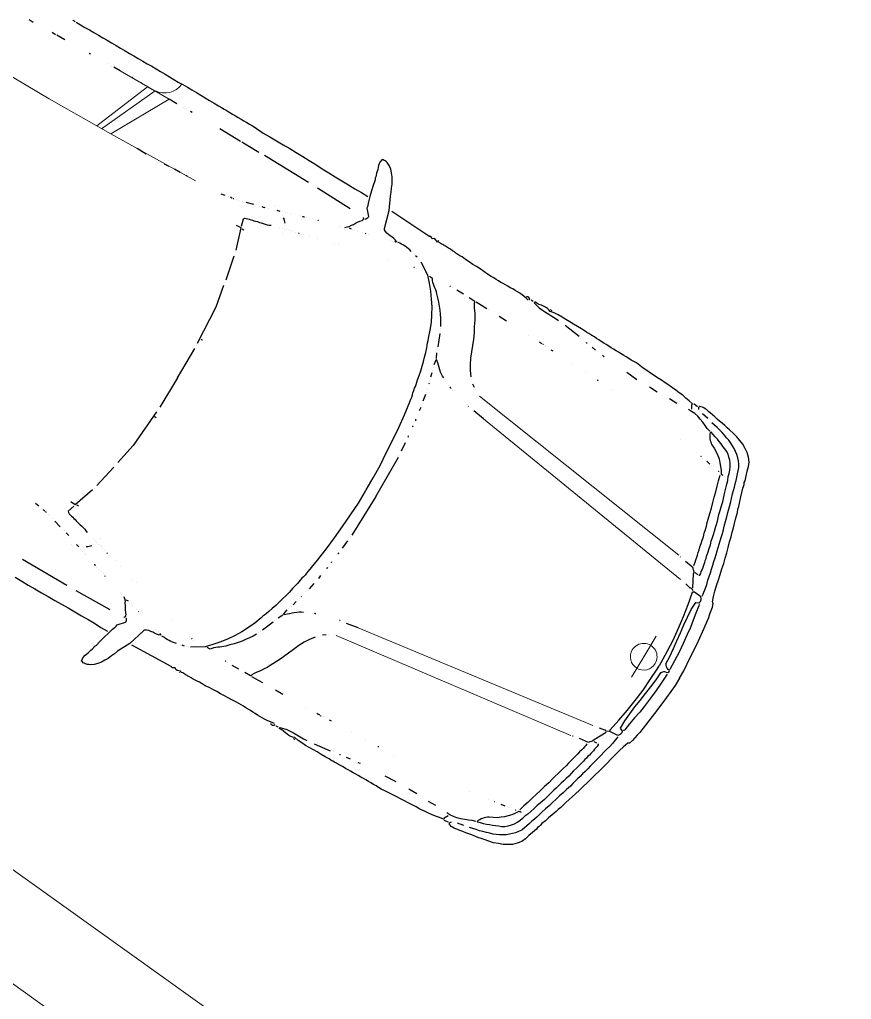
# Model space of a CAD drawing. Header units: metres. Extents: x -45 to 1930, y -347 to 488.
# Drawn here: x 161.032 to 163.72, y -43.084 to -39.914 of the extents above; entities that cross this region are included whole.
import ezdxf

# ---------------------------------------------------------------- set-up
doc = ezdxf.new("R2010")
doc.units = ezdxf.units.M
doc.layers.add('ZDIVO', color=1, linetype='Continuous')

# ---------------------------------------------------------------- blocks, each defined once
blk = doc.blocks.new('BMW3-PUD')
at = {"lineweight": 0}
for p, q in [((1.0314, 0.4512), (0.2143, 0.3401)), ((0.9833, 0.3943), (0.17, 0.2757)), ((0.1432, 0.0776), (0.1432, 0)), ((0.1432, -0.0776), (0.1432, 0)), ((0.9833, -0.3943), (0.17, -0.2757)), ((1.0314, -0.4512), (0.2143, -0.3401)), ((2.3861, -0.7602), (2.4905, -0.5663)), ((2.4387, -0.7593), (2.5245, -0.5656)), ((2.4664, -0.7589), (2.5425, -0.5652)), ((2.5694, -0.7572), (2.3861, -0.7602))]:
    blk.add_line(p, q, dxfattribs=at)
for points in [[(1.5236, 0.7387), (1.5228, 0.7394), (1.5213, 0.7394), (1.5198, 0.7409), (1.519, 0.7424), (1.525, 0.7447), (1.5318, 0.7463), (1.5393, 0.7471), (1.546, 0.7472), (1.5528, 0.748), (1.5595, 0.7489), (1.5663, 0.7512), (1.5715, 0.7543), (1.5722, 0.7558), (1.573, 0.7573), (1.5737, 0.758), (1.5737, 0.758), (1.5902, 0.8161), (1.6115, 0.8584), (1.6159, 0.8704), (1.621, 0.8818), (1.6261, 0.8938), (1.632, 0.9044), (1.6386, 0.915), (1.6468, 0.9249), (1.6549, 0.934), (1.6653, 0.9416), (1.6691, 0.9432), (1.6728, 0.9447), (1.6765, 0.9462), (1.6803, 0.9471), (1.684, 0.9471), (1.6878, 0.9471), (1.6916, 0.9464), (1.6953, 0.9457), (1.697, 0.9345), (1.6948, 0.9232), (1.6905, 0.9111), (1.6876, 0.8991), (1.6855, 0.893), (1.684, 0.8878), (1.6833, 0.8825), (1.6811, 0.878), (1.6768, 0.8592), (1.6725, 0.8411), (1.6675, 0.823), (1.6625, 0.8057), (1.6603, 0.8004), (1.6588, 0.7951), (1.6574, 0.7906), (1.6567, 0.7861), (1.6382, 0.7648), (1.6375, 0.7618), (1.6382, 0.7588), (1.6398, 0.7558), (1.6413, 0.7536), (1.6413, 0.7536), (1.6428, 0.7529), (1.6436, 0.7521), (1.6436, 0.7521)], [(2.0189, 0.8227), (1.9942, 0.8224), (1.9694, 0.8228), (1.9446, 0.8225), (1.9198, 0.8222), (1.8951, 0.822), (1.8703, 0.8217), (1.8455, 0.8206), (1.8207, 0.8203), (1.796, 0.82), (1.7712, 0.8197), (1.7464, 0.8194), (1.7224, 0.8192), (1.6976, 0.8196), (1.6728, 0.8193)], [(0.421, 0.7668), (0.4283, 0.7789), (0.4283, 0.7804), (0.4283, 0.7812), (0.4283, 0.7827), (0.429, 0.7834), (0.4425, 0.7859), (0.456, 0.7883), (0.4695, 0.7907), (0.483, 0.7916), (0.4972, 0.7933), (0.5107, 0.7942), (0.525, 0.7951), (0.5392, 0.796), (0.5535, 0.7969), (0.5678, 0.7971), (0.582, 0.798), (0.5955, 0.7989), (0.6098, 0.7998), (0.624, 0.8008), (0.6383, 0.8017), (0.6518, 0.8034), (0.6615, 0.8035), (0.6706, 0.8028), (0.6803, 0.803), (0.6901, 0.8031), (0.6991, 0.8032), (0.7089, 0.8033), (0.7186, 0.8034), (0.7276, 0.8035), (0.7374, 0.8036), (0.7471, 0.8038), (0.7562, 0.8046), (0.7659, 0.8047), (0.7749, 0.8048), (0.7847, 0.8049), (0.7937, 0.8051), (0.8035, 0.8052), (0.811, 0.806), (0.8185, 0.8061), (0.8252, 0.8062), (0.832, 0.8063), (0.8395, 0.8063), (0.8462, 0.8064), (0.853, 0.8065), (0.8605, 0.8074), (0.8755, 0.8068), (0.8905, 0.8062), (0.9048, 0.8071), (0.9198, 0.8073), (0.9341, 0.8075), (0.9484, 0.8069), (0.9626, 0.8063), (0.9762, 0.8035), (0.9829, 0.8058), (0.9889, 0.8074), (0.9964, 0.8075), (1.0032, 0.8068), (1.0107, 0.8061), (1.0182, 0.8047), (1.0257, 0.8041), (1.0325, 0.8042), (1.034, 0.8034), (1.0347, 0.8034), (1.0348, 0.8019), (1.0348, 0.8004), (1.0236, 0.7973), (1.0123, 0.7949), (1.0003, 0.794), (0.9883, 0.7931), (0.9756, 0.793), (0.9635, 0.7928), (0.9508, 0.7927), (0.9388, 0.7918)], [(0.9784, 0.8088), (0.9776, 0.8088), (0.9761, 0.8087), (0.9754, 0.8087), (0.9739, 0.8087)], [(1.04, 0.8027), (1.0475, 0.8028)], [(1.0535, 0.8007), (1.0535, 0.8007), (1.0535, 0.8022), (1.0528, 0.8029), (1.0528, 0.8029), (1.055, 0.8052), (1.0587, 0.8067), (1.0625, 0.8068), (1.0663, 0.8046)], [(1.0566, 0.7984), (1.0648, 0.8), (1.0738, 0.8016), (1.0821, 0.8025), (1.0911, 0.8033), (1.1001, 0.8035), (1.1083, 0.8036), (1.1173, 0.8037), (1.1264, 0.803), (1.1354, 0.8031), (1.1444, 0.8025), (1.1534, 0.8026), (1.1617, 0.8019), (1.1707, 0.802), (1.1797, 0.8022), (1.1887, 0.8023), (1.1977, 0.8024), (1.212, 0.8033), (1.227, 0.8042), (1.2412, 0.8051), (1.2555, 0.8053), (1.269, 0.8055), (1.2833, 0.8064), (1.2975, 0.8073), (1.311, 0.809), (1.3193, 0.8083), (1.3268, 0.8084), (1.3335, 0.8085), (1.341, 0.8093), (1.3485, 0.8094), (1.356, 0.8103), (1.3636, 0.8104), (1.3718, 0.8104), (1.3756, 0.8105), (1.3786, 0.8105), (1.3816, 0.8106), (1.3853, 0.8106), (1.3883, 0.8099), (1.3914, 0.8099), (1.3951, 0.81), (1.3988, 0.8108), (1.4004, 0.8108), (1.4018, 0.8108), (1.4026, 0.8101), (1.4041, 0.8086), (1.4094, 0.8109), (1.4146, 0.8125), (1.4198, 0.8125), (1.4244, 0.8088), (1.4319, 0.8127), (1.4334, 0.8127), (1.4349, 0.812), (1.4356, 0.8112), (1.4379, 0.8112), (1.582, 0.8182)], [(1.4055, 0.8139), (1.4055, 0.8139), (1.4048, 0.8139), (1.4041, 0.8138), (1.4041, 0.8138)], [(1.4378, 0.8143), (1.4378, 0.8143)], [(1.9431, 0.8203), (1.9431, 0.8203)], [(0.0086, 0), (0.0085, 0.0275), (0.0125, 0.0749), (0.0164, 0.1222), (0.0218, 0.1696), (0.028, 0.217), (0.0309, 0.229), (0.033, 0.2403), (0.0351, 0.2516), (0.0388, 0.2629), (0.0402, 0.2637), (0.041, 0.2644), (0.0425, 0.266), (0.0439, 0.2667), (0.0498, 0.2833), (0.0548, 0.3006), (0.0591, 0.3187), (0.0634, 0.3376), (0.0677, 0.3556), (0.072, 0.3737), (0.0763, 0.3918), (0.0813, 0.4083), (0.0856, 0.4264), (0.0907, 0.4437), (0.0957, 0.4611), (0.1, 0.4784), (0.1043, 0.4927), (0.1087, 0.507), (0.113, 0.5206), (0.1173, 0.5342), (0.1202, 0.5455), (0.1231, 0.556), (0.1268, 0.5658), (0.1289, 0.5756), (0.1347, 0.5907), (0.1398, 0.605), (0.1434, 0.6186), (0.1485, 0.6322), (0.1491, 0.6389), (0.1513, 0.645), (0.1535, 0.6503), (0.1542, 0.6563), (0.1593, 0.6721), (0.1643, 0.6872), (0.1687, 0.7015), (0.1745, 0.7151), (0.1841, 0.728), (0.1953, 0.7386), (0.2079, 0.747), (0.2214, 0.7547), (0.2355, 0.7601), (0.2505, 0.7655), (0.2662, 0.7695), (0.282, 0.7727), (0.2924, 0.7743), (0.3029, 0.7767), (0.3134, 0.7783), (0.3239, 0.7799), (0.3337, 0.7815), (0.3442, 0.7839), (0.3539, 0.7855), (0.3644, 0.7872), (0.3696, 0.788), (0.3749, 0.7895), (0.3794, 0.7904), (0.3846, 0.7904), (0.3899, 0.7905), (0.3951, 0.7905), (0.3997, 0.7891), (0.4042, 0.7876), (0.4049, 0.7869), (0.4049, 0.7861), (0.405, 0.7846), (0.4057, 0.7832), (0.402, 0.7771)], [(0.0815, 0.2657), (0.0822, 0.2724), (0.0836, 0.2792), (0.085, 0.2868), (0.0857, 0.2928), (0.0885, 0.3056), (0.0921, 0.3191), (0.095, 0.3312), (0.0978, 0.344), (0.1007, 0.356), (0.1036, 0.3688), (0.1064, 0.3809), (0.1093, 0.3929), (0.1122, 0.4042), (0.115, 0.4162), (0.1179, 0.4268), (0.1208, 0.4381), (0.1236, 0.4487), (0.1265, 0.4592), (0.1286, 0.4697), (0.1315, 0.481), (0.1366, 0.4961), (0.1409, 0.5112), (0.1452, 0.5262), (0.1496, 0.5406), (0.1539, 0.5556), (0.1582, 0.5707), (0.1625, 0.585), (0.1676, 0.6001), (0.1705, 0.6106), (0.1734, 0.6212), (0.1763, 0.6317), (0.1799, 0.6423), (0.1828, 0.6528), (0.1864, 0.6634), (0.19, 0.6732), (0.1937, 0.6838), (0.1996, 0.6929), (0.2062, 0.7012), (0.2129, 0.7088), (0.2211, 0.7156), (0.2293, 0.7225), (0.2382, 0.7279), (0.2471, 0.7332), (0.2569, 0.7378), (0.2666, 0.7424), (0.277, 0.7456), (0.2875, 0.7495), (0.2987, 0.7526), (0.31, 0.7557), (0.3204, 0.7581), (0.3317, 0.7605), (0.3429, 0.7629)], [(0.3616, 0.7676), (0.3833, 0.7716)], [(0.3961, 0.774), (0.3961, 0.774)], [(0.4095, 0.7832), (0.4245, 0.7856)], [(0.7513, 0.767), (0.7588, 0.7686)], [(0.7866, 0.7712), (0.8001, 0.7736)], [(0.8211, 0.7761), (0.8211, 0.7761), (0.8226, 0.7761), (0.8233, 0.7761), (0.8241, 0.7769)], [(0.8473, 0.7794), (0.8473, 0.7794)], [(0.8548, 0.7818), (0.911, 0.7892)], [(1.8612, 0.76), (2.0279, 0.762)], [(0.126, 0.318), (0.126, 0.318), (0.1244, 0.3188), (0.1237, 0.3195), (0.1229, 0.3202), (0.1236, 0.3262), (0.125, 0.3323), (0.1257, 0.3383), (0.1264, 0.3443), (0.1278, 0.3511), (0.1292, 0.3571), (0.1307, 0.3631), (0.1329, 0.3691), (0.1335, 0.3767), (0.1357, 0.3835), (0.1371, 0.3895), (0.1378, 0.3955), (0.1414, 0.4091), (0.1442, 0.4211), (0.1478, 0.4332), (0.1507, 0.4445), (0.1528, 0.4558), (0.1557, 0.4663), (0.1586, 0.4776), (0.1615, 0.4881), (0.1643, 0.4987), (0.1672, 0.5092), (0.1708, 0.5198), (0.1737, 0.5296), (0.1773, 0.5454), (0.1816, 0.5612), (0.1867, 0.5763), (0.1918, 0.5914), (0.1954, 0.6042), (0.199, 0.617), (0.2026, 0.6291), (0.2077, 0.6404), (0.2106, 0.6509), (0.2142, 0.6607), (0.2186, 0.6705), (0.2245, 0.6796), (0.2311, 0.688), (0.2386, 0.6956), (0.246, 0.7024), (0.255, 0.7078), (0.2639, 0.7116), (0.2729, 0.7155), (0.2818, 0.7194), (0.2916, 0.7232), (0.3005, 0.7263), (0.3103, 0.7295), (0.32, 0.7326), (0.3297, 0.7357), (0.3305, 0.7357), (0.3305, 0.7342), (0.3305, 0.7335), (0.3312, 0.7327), (0.3298, 0.7282), (0.3276, 0.7237), (0.3247, 0.7191), (0.3217, 0.7153), (0.318, 0.7108), (0.3143, 0.7077), (0.3106, 0.7039), (0.3061, 0.7009), (0.2942, 0.6955), (0.283, 0.6893), (0.2725, 0.6817), (0.2629, 0.6741), (0.254, 0.665), (0.2458, 0.6558), (0.2384, 0.646), (0.2318, 0.6354), (0.2303, 0.6354), (0.2288, 0.6354), (0.2273, 0.6354), (0.225, 0.6353)], [(0.335, 0.7358), (0.3462, 0.7396), (0.3574, 0.7443), (0.3693, 0.7489), (0.3813, 0.7536), (0.3933, 0.7575), (0.4053, 0.7599), (0.418, 0.7608), (0.43, 0.7602)], [(0.4721, 0.7584), (0.4999, 0.7588)], [(0.5255, 0.7568), (0.5255, 0.7568)], [(0.545, 0.757), (0.575, 0.7574)], [(0.6223, 0.7579), (0.6621, 0.7607)], [(1.4291, 0.73), (1.4291, 0.73)], [(1.4351, 0.7331), (1.4426, 0.734)], [(1.4485, 0.7363), (1.4485, 0.7363)], [(1.4613, 0.7394), (1.468, 0.741), (1.474, 0.7418), (1.4807, 0.7427), (1.4867, 0.7435), (1.4935, 0.7436), (1.5003, 0.7437), (1.507, 0.743), (1.5138, 0.7423)], [(1.5312, 0.735), (1.5312, 0.735)], [(1.5379, 0.7336), (1.5379, 0.7336)], [(1.6856, 0.6955), (1.6802, 0.7007), (1.6749, 0.7059), (1.6711, 0.7127), (1.6665, 0.7186), (1.6627, 0.7253), (1.6588, 0.7313), (1.6543, 0.738), (1.6489, 0.7439), (1.6489, 0.7454), (1.6482, 0.7469), (1.6474, 0.7484), (1.6474, 0.7492), (1.6474, 0.7507), (1.6481, 0.7514), (1.6496, 0.7529), (1.6503, 0.7537)], [(1.7014, 0.7558), (1.8267, 0.7596)], [(1.8327, 0.7574), (1.8327, 0.7574)], [(0.9023, 0.6975), (0.9099, 0.6976)], [(0.9324, 0.6978), (0.9324, 0.6978)], [(0.9421, 0.6994), (0.9421, 0.6994), (0.9414, 0.7002), (0.9398, 0.7002), (0.9398, 0.7002)], [(0.9451, 0.6995), (0.9474, 0.7003), (0.9496, 0.7003), (0.9519, 0.7003), (0.9549, 0.7004)], [(0.9962, 0.7009), (0.9962, 0.7009)], [(1.081, 0.7041), (1.1088, 0.7044)], [(1.0873, 0.4909), (1.0991, 0.5068), (1.1094, 0.5235), (1.1182, 0.5416), (1.1262, 0.5612), (1.1343, 0.5801), (1.1423, 0.599), (1.1511, 0.6179), (1.1607, 0.6352), (1.165, 0.645), (1.1702, 0.6549), (1.1753, 0.664), (1.1812, 0.673), (1.1864, 0.6806), (1.1916, 0.6874), (1.196, 0.6935), (1.2004, 0.701), (1.2004, 0.7018), (1.2004, 0.7033), (1.2011, 0.704), (1.2019, 0.7056), (1.2236, 0.7066)], [(1.1515, 0.7057), (1.1515, 0.7057)], [(1.1561, 0.705), (1.1973, 0.7062)], [(1.1907, 0), (1.1907, 0.0026), (1.1909, 0.0476), (1.1927, 0.0935), (1.1959, 0.1386), (1.1991, 0.1836), (1.2038, 0.2295), (1.2093, 0.2746), (1.2155, 0.3197), (1.2169, 0.328), (1.2183, 0.3356), (1.2197, 0.3431), (1.2219, 0.3499), (1.2233, 0.3574), (1.2247, 0.3649), (1.2254, 0.3717), (1.2268, 0.3785), (1.2304, 0.3935), (1.2332, 0.4086), (1.2368, 0.4236), (1.2411, 0.4387), (1.2447, 0.4538), (1.249, 0.4681), (1.2533, 0.4831), (1.2584, 0.4975), (1.2613, 0.5058), (1.2642, 0.5126), (1.2671, 0.5201), (1.2693, 0.5276), (1.278, 0.5525), (1.2875, 0.5752), (1.2993, 0.5978), (1.3118, 0.6198), (1.3258, 0.6402), (1.3413, 0.6607), (1.3583, 0.6811), (1.3761, 0.7009), (1.4164, 0.7254)], [(1.2454, 0.7068), (1.2702, 0.7071)], [(1.2552, 0.58), (1.261, 0.5914), (1.2684, 0.602), (1.2758, 0.6133), (1.2832, 0.6239), (1.2921, 0.6338), (1.3009, 0.6444), (1.3106, 0.6543), (1.3202, 0.6642), (1.3247, 0.6687), (1.3299, 0.6733), (1.3351, 0.6771), (1.3403, 0.6809), (1.3455, 0.6847), (1.35, 0.6893), (1.3544, 0.6939), (1.3581, 0.6992), (1.3694, 0.6993)], [(1.2882, 0.7073), (1.2882, 0.7073)], [(1.2942, 0.7067), (1.2942, 0.7067), (1.2957, 0.7067), (1.2965, 0.7067), (1.2965, 0.7067)], [(1.4189, 0.7014), (1.4189, 0.7014)], [(1.4224, 0.7277), (1.4224, 0.7277)], [(1.4279, 0.7), (1.4279, 0.7), (1.4272, 0.7), (1.4257, 0.7), (1.4257, 0.7)], [(1.6102, 0.7157), (1.6102, 0.7157)], [(1.62, 0.7136), (1.62, 0.7136), (1.6193, 0.7135), (1.6178, 0.7135), (1.6178, 0.7135)], [(1.6291, 0.7107), (1.6291, 0.7107)], [(1.6449, 0.7063), (1.6449, 0.7063)], [(1.6532, 0.7042), (1.6532, 0.7042)], [(1.6607, 0.7028), (1.6607, 0.7028)], [(1.6645, 0.7013), (1.672, 0.7014)], [(0.6742, 0.6895), (0.6742, 0.6895)], [(0.7282, 0.6901), (0.7282, 0.6901), (0.7297, 0.6909), (0.7305, 0.6917), (0.7312, 0.6917)], [(0.7755, 0.6922), (0.7755, 0.6922)], [(0.8295, 0.6943), (0.8295, 0.6943)], [(1.4377, 0.6971), (1.4377, 0.6971)], [(1.5138, 0.6793), (1.5138, 0.6793)], [(1.6954, 0.6927), (1.6954, 0.6927)], [(1.7014, 0.6905), (1.7014, 0.6905)], [(1.7714, 0.6703), (1.7714, 0.6703), (1.7714, 0.6711), (1.7707, 0.6718), (1.7707, 0.6718)], [(1.7798, 0.6666), (1.7798, 0.6666)], [(0.2423, 0.6385), (0.2423, 0.6385), (0.243, 0.6386), (0.2438, 0.6386), (0.2438, 0.6386)], [(0.267, 0.6433), (0.267, 0.6433)], [(0.273, 0.6434), (0.273, 0.6434)], [(0.2797, 0.645), (0.2932, 0.6474)], [(0.309, 0.6491), (0.309, 0.6491)], [(0.3157, 0.6507), (0.3157, 0.6507), (0.3165, 0.6507), (0.3172, 0.6507), (0.3172, 0.6507)], [(0.3374, 0.6547), (0.3374, 0.6547)], [(0.4027, 0.6637), (0.4027, 0.6637)], [(1.6742, 0.6368), (1.6742, 0.6368)], [(1.6885, 0.634), (1.6885, 0.634)], [(1.7895, 0.6653), (1.7895, 0.6653)], [(1.8001, 0.6616), (1.8001, 0.6616)], [(1.8084, 0.6595), (1.8084, 0.6595)], [(1.8204, 0.6551), (1.8197, 0.6559), (1.8189, 0.6566), (1.8167, 0.6566), (1.8152, 0.6573)], [(1.8302, 0.6522), (1.8302, 0.6522)], [(1.8604, 0.6436), (1.8604, 0.6436)], [(1.8679, 0.6414), (1.8679, 0.6414)], [(1.8755, 0.6385), (1.8755, 0.6385)], [(1.8845, 0.6364), (1.8845, 0.6364)], [(1.9182, 0.639), (1.9182, 0.639)], [(0.1558, 0.3364), (0.1564, 0.3424), (0.1579, 0.3484), (0.1593, 0.3552), (0.16, 0.3612), (0.1629, 0.371), (0.165, 0.3801), (0.1672, 0.3891), (0.17, 0.3981), (0.1721, 0.4094), (0.175, 0.4207), (0.1771, 0.432), (0.1807, 0.4441), (0.1836, 0.4554), (0.1865, 0.4667), (0.1901, 0.478), (0.193, 0.4893), (0.1973, 0.5073), (0.2023, 0.5247), (0.2073, 0.5428), (0.2124, 0.5601), (0.2175, 0.5774), (0.2225, 0.5955), (0.2276, 0.6128), (0.2326, 0.6309)], [(0.219, 0.633), (0.219, 0.633)], [(1.7428, 0.6189), (1.7428, 0.6189)], [(1.7684, 0.6117), (1.7684, 0.6117)], [(1.788, 0.6074), (1.788, 0.6074)], [(1.794, 0.6052), (1.794, 0.6052)], [(1.8046, 0.6031), (1.8046, 0.6031), (1.8038, 0.6031), (1.8023, 0.6031), (1.8023, 0.6031)], [(1.8585, 0.6083), (1.8615, 0.6113), (1.8645, 0.6143), (1.8682, 0.6181), (1.8719, 0.6204)], [(1.8786, 0.625), (1.8786, 0.625)], [(1.9033, 0.6306), (1.8928, 0.6334)], [(1.9305, 0.6211), (1.9305, 0.6211)], [(1.9508, 0.6154), (1.9478, 0.6161), (1.9456, 0.6161), (1.9425, 0.6168), (1.9403, 0.619)], [(1.9591, 0.6125), (1.9591, 0.6125)], [(1.9681, 0.6111), (1.9681, 0.6111)], [(2.0021, 0.601), (1.978, 0.6082)], [(1.2522, 0.5725), (1.2522, 0.5725)], [(1.8143, 0.6002), (1.8143, 0.6002)], [(1.8234, 0.5981), (1.8234, 0.5981)], [(1.8309, 0.5952), (1.8309, 0.5952)], [(1.8347, 0.5937), (1.8347, 0.5937)], [(1.8422, 0.5923), (1.8422, 0.5923)], [(1.8477, 0.5743), (1.8477, 0.5743)], [(1.8498, 0.5909), (1.8498, 0.5909)], [(1.8556, 0.6007), (1.8556, 0.6007)], [(1.8573, 0.588), (1.8573, 0.588)], [(1.8664, 0.5851), (1.8664, 0.5851)], [(1.9744, 0.5278), (1.9816, 0.5512), (1.9786, 0.5549), (1.974, 0.5571), (1.9695, 0.5585), (1.9643, 0.56), (1.959, 0.5607), (1.9537, 0.5621), (1.9484, 0.5628), (1.9439, 0.565), (1.9379, 0.5664), (1.9311, 0.5678), (1.9251, 0.5693), (1.9183, 0.5707), (1.9123, 0.5721), (1.9055, 0.5743), (1.8995, 0.5765), (1.8934, 0.5794)], [(2.0111, 0.5981), (2.0111, 0.5981)], [(2.0269, 0.5945), (2.0269, 0.5945)], [(2.0322, 0.5931), (2.0322, 0.5931)], [(2.0435, 0.5902), (2.0435, 0.5902), (2.0427, 0.5909), (2.0412, 0.5917), (2.0412, 0.5917)], [(2.0465, 0.5895), (2.048, 0.5895), (2.0495, 0.5895), (2.051, 0.5895), (2.0533, 0.5896)], [(2.0593, 0.5874), (2.0593, 0.5874)], [(2.0856, 0.5832), (2.0721, 0.5853)], [(1.2281, 0.5189), (1.2449, 0.5589)], [(1.2471, 0.5649), (1.2471, 0.5649)], [(1.2259, 0.5129), (1.2259, 0.5129)], [(1.949, 0.4517), (1.9722, 0.5225), (1.9895, 0.5205)], [(1.961, 0.5201), (1.9625, 0.5202), (1.964, 0.5202), (1.9647, 0.5202), (1.967, 0.5202)], [(1.0821, 0.4849), (1.0821, 0.4849)], [(1.1607, 0.4423), (1.1674, 0.4453), (1.1734, 0.4484), (1.1794, 0.453), (1.1853, 0.4583), (1.1912, 0.4636), (1.1972, 0.469), (1.2031, 0.4743), (1.2098, 0.4804), (1.2106, 0.4804), (1.2113, 0.4797), (1.2121, 0.4789), (1.2128, 0.4782), (1.21, 0.4616)], [(1.2135, 0.4834), (1.2216, 0.5001)], [(1.2237, 0.5068), (1.2237, 0.5068)], [(1.0382, 0.4528), (1.0382, 0.4528)], [(1.0546, 0.4627), (1.0546, 0.4627)], [(1.0605, 0.4666), (1.0702, 0.4735)], [(1.2035, 0.445), (1.2035, 0.445)], [(1.2079, 0.4541), (1.2079, 0.4541)], [(1.9476, 0.4441), (1.9476, 0.4441)], [(0.7998, 0.4222), (0.7998, 0.4222)], [(1.1166, 0.4229), (1.1166, 0.4229)], [(1.1234, 0.4253), (1.1249, 0.4253), (1.1264, 0.4261), (1.1271, 0.4261), (1.1286, 0.4261)], [(1.1353, 0.4292), (1.1353, 0.4292)], [(1.154, 0.4392), (1.154, 0.4392)], [(1.197, 0.4164), (1.197, 0.4164)], [(1.1985, 0.4239), (1.202, 0.4382)], [(1.9277, 0.353), (1.9447, 0.4328)], [(0.9833, 0.3943), (1.023, 0.4008)], [(1.0448, 0.4041), (1.0448, 0.4041), (1.0463, 0.4041), (1.047, 0.4041), (1.047, 0.4041)], [(1.1877, 0.381), (1.1877, 0.381)], [(1.1927, 0.4006), (1.1927, 0.4006), (1.1927, 0.4021), (1.1927, 0.4028), (1.1927, 0.4028)], [(1.1949, 0.4089), (1.1949, 0.4089)], [(0.7644, 0.3677), (0.7644, 0.3677)], [(1.1799, 0.3441), (1.1841, 0.3675)], [(1.1855, 0.3735), (1.1855, 0.3735)], [(0.1212, 0.2729), (0.1425, 0.313), (0.144, 0.3182), (0.1477, 0.322), (0.1514, 0.3258), (0.1536, 0.3296), (0.1858, 0.3338)], [(0.1297, 0.3173), (0.132, 0.3181), (0.1342, 0.3181), (0.1372, 0.3181), (0.1395, 0.3182)], [(0.2068, 0.3378), (0.2068, 0.3378), (0.2075, 0.3378), (0.2083, 0.3378), (0.2083, 0.3378)], [(0.2143, 0.3401), (0.2143, 0.3401)], [(1.1743, 0.311), (1.1749, 0.323)], [(1.9018, 0.1297), (1.9108, 0.2612), (1.9249, 0.3342)], [(0.0477, 0), (0.0479, 0.001), (0.0493, 0.0047), (0.0538, 0.0055), (0.0591, 0.0071), (0.0635, 0.0094), (0.0673, 0.014), (0.068, 0.0155), (0.0687, 0.0162), (0.0702, 0.017), (0.0702, 0.017), (0.0714, 0.044), (0.0741, 0.0718), (0.0775, 0.0997), (0.0809, 0.1275), (0.0851, 0.1546), (0.0878, 0.1824), (0.0897, 0.2102), (0.0894, 0.2372), (0.0788, 0.2424), (0.078, 0.2476), (0.0787, 0.2529), (0.0809, 0.2574), (0.0838, 0.2612), (0.1101, 0.2638), (0.1116, 0.263), (0.1131, 0.2623), (0.1139, 0.2608), (0.1154, 0.2586), (0.1069, 0.2172), (0.0998, 0.1765), (0.0943, 0.1352), (0.0896, 0.0938), (0.0871, 0.0525), (0.0853, 0.0119), (0.085, 0)], [(0.1153, 0.2646), (0.1235, 0.2692), (0.1243, 0.2692), (0.1258, 0.2684), (0.1273, 0.2677), (0.1288, 0.2677), (0.1475, 0.2717)], [(0.17, 0.2757), (0.17, 0.2757)], [(1.1667, 0.2546), (1.1667, 0.2546), (1.1667, 0.2561), (1.1667, 0.2568), (1.1666, 0.2576)], [(1.1679, 0.2764), (1.1679, 0.2779), (1.1687, 0.2794), (1.1694, 0.2802), (1.1694, 0.2824)], [(0.0493, 0.0092), (0.0504, 0.0408), (0.0523, 0.0724), (0.0549, 0.1039), (0.059, 0.1355), (0.0617, 0.1603), (0.0667, 0.1851), (0.0709, 0.2092), (0.0744, 0.2341), (0.0751, 0.2356), (0.0759, 0.2378), (0.0766, 0.2386), (0.0766, 0.2393)], [(1.1619, 0.2177), (1.1619, 0.2193), (1.1619, 0.22), (1.1618, 0.2215), (1.1626, 0.2222)], [(1.1572, 0.1696), (1.1598, 0.199)], [(1.153, 0), (1.1552, 0.1471)], [(1.1574, 0.1531), (1.1574, 0.1531)], [(1.8926, 0.1461), (1.8941, 0.1461), (1.8956, 0.1462), (1.8964, 0.1462), (1.8986, 0.1462)], [(1.8992, 0), (1.9005, 0.1109)], [(1.9004, 0.1222), (1.9004, 0.1222)], [(1.8987, 0.0535), (1.8987, 0.0535)], [(1.8988, 0.0588), (1.8988, 0.0588)], [(0.0086, 0), (0.0085, -0.0275), (0.0125, -0.0749), (0.0164, -0.1222), (0.0218, -0.1696), (0.028, -0.217), (0.0309, -0.229), (0.033, -0.2403), (0.0351, -0.2516), (0.0388, -0.2629), (0.0402, -0.2637), (0.041, -0.2644), (0.0425, -0.266), (0.0439, -0.2667), (0.0498, -0.2833), (0.0548, -0.3006), (0.0591, -0.3187), (0.0634, -0.3376), (0.0677, -0.3556), (0.072, -0.3737), (0.0763, -0.3918), (0.0813, -0.4083), (0.0856, -0.4264), (0.0907, -0.4437), (0.0957, -0.4611), (0.1, -0.4784), (0.1043, -0.4927), (0.1087, -0.507), (0.113, -0.5206), (0.1173, -0.5342), (0.1202, -0.5455), (0.1231, -0.556), (0.1268, -0.5658), (0.1289, -0.5756), (0.1347, -0.5907), (0.1398, -0.605), (0.1434, -0.6186), (0.1485, -0.6322), (0.1491, -0.6389), (0.1513, -0.645), (0.1535, -0.6503), (0.1542, -0.6563), (0.1593, -0.6721), (0.1643, -0.6872), (0.1687, -0.7015), (0.1745, -0.7151), (0.1841, -0.728), (0.1953, -0.7386), (0.2079, -0.747), (0.2214, -0.7547), (0.2355, -0.7601), (0.2505, -0.7655), (0.2662, -0.7695), (0.282, -0.7727), (0.2924, -0.7743), (0.3029, -0.7767), (0.3134, -0.7783), (0.3239, -0.7799), (0.3337, -0.7815), (0.3442, -0.7839), (0.3539, -0.7855), (0.3644, -0.7872), (0.3696, -0.788), (0.3749, -0.7895), (0.3794, -0.7904), (0.3846, -0.7904), (0.3899, -0.7905), (0.3951, -0.7905), (0.3997, -0.7891), (0.4042, -0.7876), (0.4049, -0.7869), (0.4049, -0.7861), (0.405, -0.7846), (0.4057, -0.7832), (0.402, -0.7771)], [(1.153, 0), (1.1552, -0.1471)], [(1.1907, 0), (1.1907, -0.0026), (1.1909, -0.0476), (1.1927, -0.0935), (1.1959, -0.1386), (1.1991, -0.1836), (1.2038, -0.2295), (1.2093, -0.2746), (1.2155, -0.3197), (1.2169, -0.328), (1.2183, -0.3356), (1.2197, -0.3431), (1.2219, -0.3499), (1.2233, -0.3574), (1.2247, -0.3649), (1.2254, -0.3717), (1.2268, -0.3785), (1.2304, -0.3935), (1.2332, -0.4086), (1.2368, -0.4236), (1.2411, -0.4387), (1.2447, -0.4538), (1.249, -0.4681), (1.2533, -0.4831), (1.2584, -0.4975), (1.2613, -0.5058), (1.2642, -0.5126), (1.2671, -0.5201), (1.2693, -0.5276), (1.278, -0.5525), (1.2875, -0.5752), (1.2993, -0.5978), (1.3118, -0.6198), (1.3258, -0.6402), (1.3413, -0.6607), (1.3583, -0.6811), (1.3761, -0.7009), (1.4164, -0.7254)], [(0.0477, 0), (0.0479, -0.001), (0.0493, -0.0047), (0.0538, -0.0055), (0.0591, -0.0071), (0.0635, -0.0094), (0.0673, -0.014), (0.068, -0.0155), (0.0687, -0.0162), (0.0702, -0.017), (0.0702, -0.017), (0.0714, -0.044), (0.0741, -0.0718), (0.0775, -0.0997), (0.0809, -0.1275), (0.0851, -0.1546), (0.0878, -0.1824), (0.0897, -0.2102), (0.0894, -0.2372), (0.0788, -0.2424), (0.078, -0.2476), (0.0787, -0.2529), (0.0809, -0.2574), (0.0838, -0.2612), (0.1101, -0.2638), (0.1116, -0.263), (0.1131, -0.2623), (0.1139, -0.2608), (0.1154, -0.2586), (0.1069, -0.2172), (0.0998, -0.1765), (0.0943, -0.1352), (0.0896, -0.0938), (0.0871, -0.0525), (0.0853, -0.0119), (0.085, 0)], [(0.0493, -0.0092), (0.0504, -0.0408), (0.0523, -0.0724), (0.0549, -0.1039), (0.059, -0.1355), (0.0617, -0.1603), (0.0667, -0.1851), (0.0709, -0.2092), (0.0744, -0.2341), (0.0751, -0.2356), (0.0759, -0.2378), (0.0766, -0.2386), (0.0766, -0.2393)], [(1.8992, 0), (1.9005, -0.1109)], [(1.8987, -0.0535), (1.8987, -0.0535)], [(1.8988, -0.0588), (1.8988, -0.0588)], [(1.9004, -0.1222), (1.9004, -0.1222)], [(1.1574, -0.1531), (1.1574, -0.1531)], [(1.8926, -0.1461), (1.8941, -0.1461), (1.8956, -0.1462), (1.8964, -0.1462), (1.8986, -0.1462)], [(1.9018, -0.1297), (1.9108, -0.2612), (1.9249, -0.3342)], [(1.1572, -0.1696), (1.1598, -0.199)], [(1.1619, -0.2177), (1.1619, -0.2193), (1.1619, -0.22), (1.1618, -0.2215), (1.1626, -0.2222)], [(0.0815, -0.2657), (0.0822, -0.2724), (0.0836, -0.2792), (0.085, -0.2868), (0.0857, -0.2928), (0.0885, -0.3056), (0.0921, -0.3191), (0.095, -0.3312), (0.0978, -0.344), (0.1007, -0.356), (0.1036, -0.3688), (0.1064, -0.3809), (0.1093, -0.3929), (0.1122, -0.4042), (0.115, -0.4162), (0.1179, -0.4268), (0.1208, -0.4381), (0.1236, -0.4487), (0.1265, -0.4592), (0.1286, -0.4697), (0.1315, -0.481), (0.1366, -0.4961), (0.1409, -0.5112), (0.1452, -0.5262), (0.1496, -0.5406), (0.1539, -0.5556), (0.1582, -0.5707), (0.1625, -0.585), (0.1676, -0.6001), (0.1705, -0.6106), (0.1734, -0.6212), (0.1763, -0.6317), (0.1799, -0.6423), (0.1828, -0.6528), (0.1864, -0.6634), (0.19, -0.6732), (0.1937, -0.6838), (0.1996, -0.6929), (0.2062, -0.7012), (0.2129, -0.7088), (0.2211, -0.7156), (0.2293, -0.7225), (0.2382, -0.7279), (0.2471, -0.7332), (0.2569, -0.7378), (0.2666, -0.7424), (0.277, -0.7456), (0.2875, -0.7495), (0.2987, -0.7526), (0.31, -0.7557), (0.3204, -0.7581), (0.3317, -0.7605), (0.3429, -0.7629)], [(0.1153, -0.2646), (0.1235, -0.2692), (0.1243, -0.2692), (0.1258, -0.2684), (0.1273, -0.2677), (0.1288, -0.2677), (0.1475, -0.2717)], [(0.1212, -0.2729), (0.1425, -0.313), (0.144, -0.3182), (0.1477, -0.322), (0.1514, -0.3258), (0.1536, -0.3296), (0.1858, -0.3338)], [(0.17, -0.2757), (0.17, -0.2757)], [(1.1667, -0.2546), (1.1667, -0.2546), (1.1667, -0.2561), (1.1667, -0.2568), (1.1666, -0.2576)], [(1.1679, -0.2764), (1.1679, -0.2779), (1.1687, -0.2794), (1.1694, -0.2802), (1.1694, -0.2824)], [(1.1743, -0.311), (1.1749, -0.323)], [(0.126, -0.318), (0.126, -0.318), (0.1244, -0.3188), (0.1237, -0.3195), (0.1229, -0.3202), (0.1236, -0.3262), (0.125, -0.3323), (0.1257, -0.3383), (0.1264, -0.3443), (0.1278, -0.3511), (0.1292, -0.3571), (0.1307, -0.3631), (0.1329, -0.3691), (0.1335, -0.3767), (0.1357, -0.3835), (0.1371, -0.3895), (0.1378, -0.3955), (0.1414, -0.4091), (0.1442, -0.4211), (0.1478, -0.4332), (0.1507, -0.4445), (0.1528, -0.4558), (0.1557, -0.4663), (0.1586, -0.4776), (0.1615, -0.4881), (0.1643, -0.4987), (0.1672, -0.5092), (0.1708, -0.5198), (0.1737, -0.5296), (0.1773, -0.5454), (0.1816, -0.5612), (0.1867, -0.5763), (0.1918, -0.5914), (0.1954, -0.6042), (0.199, -0.617), (0.2026, -0.6291), (0.2077, -0.6404), (0.2106, -0.6509), (0.2142, -0.6607), (0.2186, -0.6705), (0.2245, -0.6796), (0.2311, -0.688), (0.2386, -0.6956), (0.246, -0.7024), (0.255, -0.7078), (0.2639, -0.7116), (0.2729, -0.7155), (0.2818, -0.7194), (0.2916, -0.7232), (0.3005, -0.7263), (0.3103, -0.7295), (0.32, -0.7326), (0.3297, -0.7357), (0.3305, -0.7357), (0.3305, -0.7342), (0.3305, -0.7335), (0.3312, -0.7327), (0.3298, -0.7282), (0.3276, -0.7237), (0.3247, -0.7191), (0.3217, -0.7153), (0.318, -0.7108), (0.3143, -0.7077), (0.3106, -0.7039), (0.3061, -0.7009), (0.2942, -0.6955), (0.283, -0.6893), (0.2725, -0.6817), (0.2629, -0.6741), (0.254, -0.665), (0.2458, -0.6558), (0.2384, -0.646), (0.2318, -0.6354), (0.2303, -0.6354), (0.2288, -0.6354), (0.2273, -0.6354), (0.225, -0.6353)], [(0.1297, -0.3173), (0.132, -0.3181), (0.1342, -0.3181), (0.1372, -0.3181), (0.1395, -0.3182)], [(0.1558, -0.3364), (0.1564, -0.3424), (0.1579, -0.3484), (0.1593, -0.3552), (0.16, -0.3612), (0.1629, -0.371), (0.165, -0.3801), (0.1672, -0.3891), (0.17, -0.3981), (0.1721, -0.4094), (0.175, -0.4207), (0.1771, -0.432), (0.1807, -0.4441), (0.1836, -0.4554), (0.1865, -0.4667), (0.1901, -0.478), (0.193, -0.4893), (0.1973, -0.5073), (0.2023, -0.5247), (0.2073, -0.5428), (0.2124, -0.5601), (0.2175, -0.5774), (0.2225, -0.5955), (0.2276, -0.6128), (0.2326, -0.6309)], [(0.2068, -0.3378), (0.2068, -0.3378), (0.2075, -0.3378), (0.2083, -0.3378), (0.2083, -0.3378)], [(0.2143, -0.3401), (0.2143, -0.3401)], [(1.1799, -0.3441), (1.1841, -0.3675)], [(0.7644, -0.3677), (0.7644, -0.3677)], [(1.1855, -0.3735), (1.1855, -0.3735)], [(1.9277, -0.353), (1.9447, -0.4328)], [(0.9833, -0.3943), (1.023, -0.4008)], [(1.0448, -0.4041), (1.0448, -0.4041), (1.0463, -0.4041), (1.047, -0.4041), (1.047, -0.4041)], [(1.1877, -0.381), (1.1877, -0.381)], [(1.1927, -0.4006), (1.1927, -0.4006), (1.1927, -0.4021), (1.1927, -0.4028), (1.1927, -0.4028)], [(1.1949, -0.4089), (1.1949, -0.4089)], [(0.7998, -0.4222), (0.7998, -0.4222)], [(1.1166, -0.4229), (1.1166, -0.4229)], [(1.1234, -0.4253), (1.1249, -0.4253), (1.1264, -0.4261), (1.1271, -0.4261), (1.1286, -0.4261)], [(1.1353, -0.4292), (1.1353, -0.4292)], [(1.154, -0.4392), (1.154, -0.4392)], [(1.1607, -0.4423), (1.1674, -0.4453), (1.1734, -0.4484), (1.1794, -0.453), (1.1853, -0.4583), (1.1912, -0.4636), (1.1972, -0.469), (1.2031, -0.4743), (1.2098, -0.4804), (1.2106, -0.4804), (1.2113, -0.4797), (1.2121, -0.4789), (1.2128, -0.4782), (1.21, -0.4616)], [(1.197, -0.4164), (1.197, -0.4164)], [(1.1985, -0.4239), (1.202, -0.4382)], [(1.0382, -0.4528), (1.0382, -0.4528)], [(1.0546, -0.4627), (1.0546, -0.4627)], [(1.0605, -0.4666), (1.0702, -0.4735)], [(1.2035, -0.445), (1.2035, -0.445)], [(1.2079, -0.4541), (1.2079, -0.4541)], [(1.9476, -0.4441), (1.9476, -0.4441)], [(1.949, -0.4517), (1.9722, -0.5225), (1.9895, -0.5205)], [(1.0821, -0.4849), (1.0821, -0.4849)], [(1.0873, -0.4909), (1.0991, -0.5068), (1.1094, -0.5235), (1.1182, -0.5416), (1.1262, -0.5612), (1.1343, -0.5801), (1.1423, -0.599), (1.1511, -0.6179), (1.1607, -0.6352), (1.165, -0.645), (1.1702, -0.6549), (1.1753, -0.664), (1.1812, -0.673), (1.1864, -0.6806), (1.1916, -0.6874), (1.196, -0.6935), (1.2004, -0.701), (1.2004, -0.7018), (1.2004, -0.7033), (1.2011, -0.704), (1.2019, -0.7056), (1.2236, -0.7066)], [(1.2135, -0.4834), (1.2216, -0.5001)], [(1.2237, -0.5068), (1.2237, -0.5068)], [(1.2259, -0.5129), (1.2259, -0.5129)], [(1.2281, -0.5189), (1.2449, -0.5589)], [(1.9744, -0.5278), (1.9816, -0.5512), (1.9786, -0.5549), (1.974, -0.5571), (1.9695, -0.5585), (1.9643, -0.56), (1.959, -0.5607), (1.9537, -0.5621), (1.9484, -0.5628), (1.9439, -0.565), (1.9379, -0.5664), (1.9311, -0.5678), (1.9251, -0.5693), (1.9183, -0.5707), (1.9123, -0.5721), (1.9055, -0.5743), (1.8995, -0.5765), (1.8934, -0.5794)], [(1.961, -0.5201), (1.9625, -0.5202), (1.964, -0.5202), (1.9647, -0.5202), (1.967, -0.5202)], [(1.2471, -0.5649), (1.2471, -0.5649)], [(2.3936, -0.5703), (2.3583, -0.5699)], [(1.2522, -0.5725), (1.2522, -0.5725)], [(1.2552, -0.58), (1.261, -0.5914), (1.2684, -0.602), (1.2758, -0.6133), (1.2832, -0.6239), (1.2921, -0.6338), (1.3009, -0.6444), (1.3106, -0.6543), (1.3202, -0.6642), (1.3247, -0.6687), (1.3299, -0.6733), (1.3351, -0.6771), (1.3403, -0.6809), (1.3455, -0.6847), (1.35, -0.6893), (1.3544, -0.6939), (1.3581, -0.6992), (1.3694, -0.6993)], [(1.8143, -0.6002), (1.8143, -0.6002)], [(1.8234, -0.5981), (1.8234, -0.5981)], [(1.8309, -0.5952), (1.8309, -0.5952)], [(1.8347, -0.5937), (1.8347, -0.5937)], [(1.8422, -0.5923), (1.8422, -0.5923)], [(1.8477, -0.5743), (1.8477, -0.5743)], [(1.8498, -0.5909), (1.8498, -0.5909)], [(1.8556, -0.6007), (1.8556, -0.6007)], [(1.8573, -0.588), (1.8573, -0.588)], [(1.8664, -0.5851), (1.8664, -0.5851)], [(2.0021, -0.601), (1.978, -0.6082)], [(2.0111, -0.5981), (2.0111, -0.5981)], [(2.0269, -0.5945), (2.0269, -0.5945)], [(2.0322, -0.5931), (2.0322, -0.5931)], [(2.0435, -0.5902), (2.0435, -0.5902), (2.0427, -0.5909), (2.0412, -0.5917), (2.0412, -0.5917)], [(2.0465, -0.5895), (2.048, -0.5895), (2.0495, -0.5895), (2.051, -0.5895), (2.0533, -0.5896)], [(2.0593, -0.5874), (2.0593, -0.5874)], [(2.0856, -0.5832), (2.0721, -0.5853)], [(2.2081, -0.5764), (2.2096, -0.5764), (2.2103, -0.5764), (2.2118, -0.5764), (2.2133, -0.5765)], [(2.2268, -0.5766), (2.2268, -0.5766)], [(2.2336, -0.5745), (2.2547, -0.5747)], [(2.2922, -0.5721), (2.2757, -0.5734)], [(2.2845, -0.5893), (2.2845, -0.5893)], [(0.219, -0.633), (0.219, -0.633)], [(1.7428, -0.6189), (1.7428, -0.6189)], [(1.7684, -0.6117), (1.7684, -0.6117)], [(1.788, -0.6074), (1.788, -0.6074)], [(1.794, -0.6052), (1.794, -0.6052)], [(1.8046, -0.6031), (1.8046, -0.6031), (1.8038, -0.6031), (1.8023, -0.6031), (1.8023, -0.6031)], [(1.8585, -0.6083), (1.8615, -0.6113), (1.8645, -0.6143), (1.8682, -0.6181), (1.8719, -0.6204)], [(1.8786, -0.625), (1.8786, -0.625)], [(1.9033, -0.6306), (1.8928, -0.6334)], [(1.9305, -0.6211), (1.9305, -0.6211)], [(1.9508, -0.6154), (1.9478, -0.6161), (1.9456, -0.6161), (1.9425, -0.6168), (1.9403, -0.619)], [(1.9591, -0.6125), (1.9591, -0.6125)], [(1.9681, -0.6111), (1.9681, -0.6111)], [(0.2423, -0.6385), (0.2423, -0.6385), (0.243, -0.6386), (0.2438, -0.6386), (0.2438, -0.6386)], [(0.267, -0.6433), (0.267, -0.6433)], [(0.273, -0.6434), (0.273, -0.6434)], [(0.2797, -0.645), (0.2932, -0.6474)], [(0.309, -0.6491), (0.309, -0.6491)], [(0.3157, -0.6507), (0.3157, -0.6507), (0.3165, -0.6507), (0.3172, -0.6507), (0.3172, -0.6507)], [(0.3374, -0.6547), (0.3374, -0.6547)], [(0.4027, -0.6637), (0.4027, -0.6637)], [(1.6742, -0.6368), (1.6742, -0.6368)], [(1.6885, -0.634), (1.6885, -0.634)], [(1.7895, -0.6653), (1.7895, -0.6653)], [(1.8001, -0.6616), (1.8001, -0.6616)], [(1.8084, -0.6595), (1.8084, -0.6595)], [(1.8204, -0.6551), (1.8197, -0.6559), (1.8189, -0.6566), (1.8167, -0.6566), (1.8152, -0.6573)], [(1.8302, -0.6522), (1.8302, -0.6522)], [(1.8604, -0.6436), (1.8604, -0.6436)], [(1.8679, -0.6414), (1.8679, -0.6414)], [(1.8755, -0.6385), (1.8755, -0.6385)], [(1.8845, -0.6364), (1.8845, -0.6364)], [(1.9182, -0.639), (1.9182, -0.639)], [(0.6742, -0.6895), (0.6742, -0.6895)], [(0.7282, -0.6901), (0.7282, -0.6901), (0.7297, -0.6909), (0.7305, -0.6917), (0.7312, -0.6917)], [(0.7755, -0.6922), (0.7755, -0.6922)], [(0.8295, -0.6943), (0.8295, -0.6943)], [(1.4377, -0.6971), (1.4377, -0.6971)], [(1.5138, -0.6793), (1.5138, -0.6793)], [(1.6856, -0.6955), (1.6802, -0.7007), (1.6749, -0.7059), (1.6711, -0.7127), (1.6665, -0.7186), (1.6627, -0.7253), (1.6588, -0.7313), (1.6543, -0.738), (1.6489, -0.7439), (1.6489, -0.7454), (1.6482, -0.7469), (1.6474, -0.7484), (1.6474, -0.7492), (1.6474, -0.7507), (1.6481, -0.7514), (1.6496, -0.7529), (1.6503, -0.7537)], [(1.6954, -0.6927), (1.6954, -0.6927)], [(1.7014, -0.6905), (1.7014, -0.6905)], [(1.7714, -0.6703), (1.7714, -0.6703), (1.7714, -0.6711), (1.7707, -0.6718), (1.7707, -0.6718)], [(1.7798, -0.6666), (1.7798, -0.6666)], [(0.9023, -0.6975), (0.9099, -0.6976)], [(0.9324, -0.6978), (0.9324, -0.6978)], [(0.9421, -0.6994), (0.9421, -0.6994), (0.9414, -0.7002), (0.9398, -0.7002), (0.9398, -0.7002)], [(0.9451, -0.6995), (0.9474, -0.7003), (0.9496, -0.7003), (0.9519, -0.7003), (0.9549, -0.7004)], [(0.9962, -0.7009), (0.9962, -0.7009)], [(1.081, -0.7041), (1.1088, -0.7044)], [(1.1515, -0.7057), (1.1515, -0.7057)], [(1.1561, -0.705), (1.1973, -0.7062)], [(1.2454, -0.7068), (1.2702, -0.7071)], [(1.2882, -0.7073), (1.2882, -0.7073)], [(1.2942, -0.7067), (1.2942, -0.7067), (1.2957, -0.7067), (1.2965, -0.7067), (1.2965, -0.7067)], [(1.4189, -0.7014), (1.4189, -0.7014)], [(1.4224, -0.7277), (1.4224, -0.7277)], [(1.4279, -0.7), (1.4279, -0.7), (1.4272, -0.7), (1.4257, -0.7), (1.4257, -0.7)], [(1.6102, -0.7157), (1.6102, -0.7157)], [(1.62, -0.7136), (1.62, -0.7136), (1.6193, -0.7135), (1.6178, -0.7135), (1.6178, -0.7135)], [(1.6291, -0.7107), (1.6291, -0.7107)], [(1.6449, -0.7063), (1.6449, -0.7063)], [(1.6532, -0.7042), (1.6532, -0.7042)], [(1.6607, -0.7028), (1.6607, -0.7028)], [(1.6645, -0.7013), (1.672, -0.7014)], [(0.335, -0.7358), (0.3462, -0.7396), (0.3574, -0.7443), (0.3693, -0.7489), (0.3813, -0.7536), (0.3933, -0.7575), (0.4053, -0.7599), (0.418, -0.7608), (0.43, -0.7602)], [(0.4721, -0.7584), (0.4999, -0.7588)], [(0.5255, -0.7568), (0.5255, -0.7568)], [(0.545, -0.757), (0.575, -0.7574)], [(0.6223, -0.7579), (0.6621, -0.7607)], [(1.4291, -0.73), (1.4291, -0.73)], [(1.4351, -0.7331), (1.4426, -0.734)], [(1.4485, -0.7363), (1.4485, -0.7363)], [(1.4613, -0.7394), (1.468, -0.741), (1.474, -0.7418), (1.4807, -0.7427), (1.4867, -0.7435), (1.4935, -0.7436), (1.5003, -0.7437), (1.507, -0.743), (1.5138, -0.7423)], [(1.5236, -0.7387), (1.5228, -0.7394), (1.5213, -0.7394), (1.5198, -0.7409), (1.519, -0.7424), (1.525, -0.7447), (1.5318, -0.7463), (1.5393, -0.7471), (1.546, -0.7472), (1.5528, -0.748), (1.5595, -0.7489), (1.5663, -0.7512), (1.5715, -0.7543), (1.5722, -0.7558), (1.573, -0.7573), (1.5737, -0.758), (1.5737, -0.758), (1.5902, -0.8161), (1.6115, -0.8584), (1.6159, -0.8704), (1.621, -0.8818), (1.6261, -0.8938), (1.632, -0.9044), (1.6386, -0.915), (1.6468, -0.9249), (1.6549, -0.934), (1.6653, -0.9416), (1.6691, -0.9432), (1.6728, -0.9447), (1.6765, -0.9462), (1.6803, -0.9471), (1.684, -0.9471), (1.6878, -0.9471), (1.6916, -0.9464), (1.6953, -0.9457), (1.697, -0.9345), (1.6948, -0.9232), (1.6905, -0.9111), (1.6876, -0.8991), (1.6855, -0.893), (1.684, -0.8878), (1.6833, -0.8825), (1.6811, -0.878), (1.6768, -0.8592), (1.6725, -0.8411), (1.6675, -0.823), (1.6625, -0.8057), (1.6603, -0.8004), (1.6588, -0.7951), (1.6574, -0.7906), (1.6567, -0.7861), (1.6382, -0.7648), (1.6375, -0.7618), (1.6382, -0.7588), (1.6398, -0.7558), (1.6413, -0.7536), (1.6413, -0.7536), (1.6428, -0.7529), (1.6436, -0.7521), (1.6436, -0.7521)], [(1.5312, -0.735), (1.5312, -0.735)], [(1.5379, -0.7336), (1.5379, -0.7336)], [(1.7014, -0.7558), (1.8267, -0.7596)], [(1.8327, -0.7574), (1.8327, -0.7574)], [(1.8612, -0.76), (2.0279, -0.762)], [(2.1173, -0.7608), (2.1961, -0.7617)], [(2.332, -0.7604), (2.332, -0.7604)], [(2.3538, -0.7606), (2.3538, -0.7606)], [(2.3576, -0.7599), (2.3861, -0.7602)], [(2.4499, -0.7587), (2.4664, -0.7589)], [(2.489, -0.7592), (2.489, -0.7592), (2.4905, -0.7592), (2.4912, -0.7592), (2.4912, -0.7592)], [(2.4987, -0.7586), (2.4987, -0.7586)], [(2.5228, -0.7589), (2.5228, -0.7589), (2.5243, -0.7589), (2.525, -0.7589), (2.525, -0.7589)], [(2.5694, -0.7572), (2.5926, -0.7574)], [(2.5987, -0.7553), (2.5987, -0.7553)], [(2.6114, -0.7577), (2.6114, -0.7577)], [(2.679, -0.754), (2.6805, -0.754), (2.6813, -0.754), (2.6828, -0.754), (2.6843, -0.754)], [(2.8044, -0.7517), (2.7744, -0.7521)], [(2.8082, -0.7503), (2.821, -0.7504)], [(2.8908, -0.7475), (2.9059, -0.7477)], [(0.3616, -0.7676), (0.3833, -0.7716)], [(0.3961, -0.774), (0.3961, -0.774)], [(0.4095, -0.7832), (0.4245, -0.7856)], [(0.421, -0.7668), (0.4283, -0.7789), (0.4283, -0.7804), (0.4283, -0.7812), (0.4283, -0.7827), (0.429, -0.7834), (0.4425, -0.7859), (0.456, -0.7883), (0.4695, -0.7907), (0.483, -0.7916), (0.4972, -0.7933), (0.5107, -0.7942), (0.525, -0.7951), (0.5392, -0.796), (0.5535, -0.7969), (0.5678, -0.7971), (0.582, -0.798), (0.5955, -0.7989), (0.6098, -0.7998), (0.624, -0.8008), (0.6383, -0.8017), (0.6518, -0.8034), (0.6615, -0.8035), (0.6706, -0.8028), (0.6803, -0.803), (0.6901, -0.8031), (0.6991, -0.8032), (0.7089, -0.8033), (0.7186, -0.8034), (0.7276, -0.8035), (0.7374, -0.8036), (0.7471, -0.8038), (0.7562, -0.8046), (0.7659, -0.8047), (0.7749, -0.8048), (0.7847, -0.8049), (0.7937, -0.8051), (0.8035, -0.8052), (0.811, -0.806), (0.8185, -0.8061), (0.8252, -0.8062), (0.832, -0.8063), (0.8395, -0.8063), (0.8462, -0.8064), (0.853, -0.8065), (0.8605, -0.8074), (0.8755, -0.8068), (0.8905, -0.8062), (0.9048, -0.8071), (0.9198, -0.8073), (0.9341, -0.8075), (0.9484, -0.8069), (0.9626, -0.8063), (0.9762, -0.8035), (0.9829, -0.8058), (0.9889, -0.8074), (0.9964, -0.8075), (1.0032, -0.8068), (1.0107, -0.8061), (1.0182, -0.8047), (1.0257, -0.8041), (1.0325, -0.8042), (1.034, -0.8034), (1.0347, -0.8034), (1.0348, -0.8019), (1.0348, -0.8004), (1.0236, -0.7973), (1.0123, -0.7949), (1.0003, -0.794), (0.9883, -0.7931), (0.9756, -0.793), (0.9635, -0.7928), (0.9508, -0.7927), (0.9388, -0.7918)], [(0.7513, -0.767), (0.7588, -0.7686)], [(0.7866, -0.7712), (0.8001, -0.7736)], [(0.8211, -0.7761), (0.8211, -0.7761), (0.8226, -0.7761), (0.8233, -0.7761), (0.8241, -0.7769)], [(0.8473, -0.7794), (0.8473, -0.7794)], [(0.8548, -0.7818), (0.911, -0.7892)], [(2.1135, -0.7622), (2.0489, -0.7622)], [(2.2997, -0.7614), (2.3065, -0.7615)], [(2.3223, -0.7617), (2.3223, -0.7617)], [(0.9784, -0.8088), (0.9776, -0.8088), (0.9761, -0.8087), (0.9754, -0.8087), (0.9739, -0.8087)], [(1.04, -0.8027), (1.0475, -0.8028)], [(1.0535, -0.8007), (1.0535, -0.8007), (1.0535, -0.8022), (1.0528, -0.8029), (1.0528, -0.8029), (1.055, -0.8052), (1.0587, -0.8067), (1.0625, -0.8068), (1.0663, -0.8046)], [(1.0566, -0.7984), (1.0648, -0.8), (1.0738, -0.8016), (1.0821, -0.8025), (1.0911, -0.8033), (1.1001, -0.8035), (1.1083, -0.8036), (1.1173, -0.8037), (1.1264, -0.803), (1.1354, -0.8031), (1.1444, -0.8025), (1.1534, -0.8026), (1.1617, -0.8019), (1.1707, -0.802), (1.1797, -0.8022), (1.1887, -0.8023), (1.1977, -0.8024), (1.212, -0.8033), (1.227, -0.8042), (1.2412, -0.8051), (1.2555, -0.8053), (1.269, -0.8055), (1.2833, -0.8064), (1.2975, -0.8073), (1.311, -0.809), (1.3193, -0.8083), (1.3268, -0.8084), (1.3335, -0.8085), (1.341, -0.8093), (1.3485, -0.8094), (1.356, -0.8103), (1.3636, -0.8104), (1.3718, -0.8104), (1.3756, -0.8105), (1.3786, -0.8105), (1.3816, -0.8106), (1.3853, -0.8106), (1.3883, -0.8099), (1.3914, -0.8099), (1.3951, -0.81), (1.3988, -0.8108), (1.4004, -0.8108), (1.4018, -0.8108), (1.4026, -0.8101), (1.4041, -0.8086), (1.4094, -0.8109), (1.4146, -0.8125), (1.4198, -0.8125), (1.4244, -0.8088), (1.4319, -0.8127), (1.4334, -0.8127), (1.4349, -0.812), (1.4356, -0.8112), (1.4379, -0.8112), (1.582, -0.8182)], [(1.4055, -0.8139), (1.4055, -0.8139), (1.4048, -0.8139), (1.4041, -0.8138), (1.4041, -0.8138)], [(1.4378, -0.8143), (1.4378, -0.8143)], [(2.7721, -0.8189), (2.7556, -0.8195), (2.7391, -0.8193), (2.7225, -0.8198), (2.7053, -0.8196), (2.6887, -0.8202), (2.6722, -0.82), (2.6557, -0.8205), (2.6392, -0.8203), (2.6226, -0.8209), (2.6054, -0.8207), (2.5889, -0.8212), (2.5724, -0.821), (2.5558, -0.8216), (2.5393, -0.8214), (2.522, -0.8219), (2.5055, -0.8217), (2.489, -0.8223), (2.4725, -0.8221), (2.4559, -0.8226), (2.4387, -0.8224), (2.4221, -0.823), (2.4056, -0.8228), (2.3891, -0.8226), (2.3718, -0.8232), (2.3553, -0.823), (2.3388, -0.8235), (2.3215, -0.8233), (2.305, -0.8231), (2.2885, -0.8236), (2.272, -0.8234), (2.2547, -0.824), (2.2382, -0.8238), (2.2276, -0.8237), (2.2171, -0.8236), (2.2059, -0.8234), (2.1954, -0.8233), (2.1848, -0.8232), (2.1743, -0.8238), (2.1638, -0.8237), (2.1533, -0.8243), (2.1428, -0.8242), (2.1315, -0.824), (2.121, -0.8239), (2.1105, -0.8238), (2.1, -0.8237), (2.0895, -0.8235), (2.079, -0.8226), (2.0685, -0.8218), (2.0437, -0.8222), (2.0189, -0.8227), (1.9942, -0.8224), (1.9694, -0.8228), (1.9446, -0.8225), (1.9198, -0.8222), (1.8951, -0.822), (1.8703, -0.8217), (1.8455, -0.8206), (1.8207, -0.8203), (1.796, -0.82), (1.7712, -0.8197), (1.7464, -0.8194), (1.7224, -0.8192), (1.6976, -0.8196), (1.6728, -0.8193)], [(1.9431, -0.8203), (1.9431, -0.8203)], [(2.7751, -0.8182), (2.7781, -0.819), (2.7804, -0.819), (2.7826, -0.819), (2.7849, -0.8191)]]:
    blk.add_lwpolyline(points)
blk.add_lwpolyline([(2.1773, -0.5775), (2.4905, -0.5663), (2.7189, -0.5615), (2.9922, -0.561), (3.0454, -0.5676), (3.0447, -0.5676), (3.0432, -0.5676), (3.0424, -0.5668), (3.0409, -0.5668)], dxfattribs=at)
for centre, radius, start, end in [((0.1432, 0), 0.0432, 0, 180), ((0.1432, 0), 0.0432, 180, 0), ((2.4455, -0.8293), 0.0702, 95.5803, 174.9135)]:
    blk.add_arc(centre, radius, start, end, dxfattribs=at)

msp = doc.modelspace()

# ---------------------------------------------------------------- linework, layer by layer
at = {"linetype": 'Continuous', "lineweight": 0}
for p, q in [((156.911278, -39.735876), (166.335269, -46.47111)), ((166.325758, -46.833055), (156.736842, -39.97995))]:
    msp.add_line(p, q, dxfattribs=at)
at = {"layer": 'ZDIVO', "linetype": 'Continuous', "lineweight": 0, "flags": 128}
msp.add_lwpolyline([(166.325758, -46.833055), (143.183432, -30.29346), (142.741859, -30.019693), (142.651262, 7.836083), (146.725913, 7.633634), (157.126179, 7.416588), (173.355135, 6.497163), (171.758768, -9.17884), (169.47157, -21.436195), (167.875314, -30.444402), (166.433603, -42.7286)], close=True, dxfattribs=at)

# ---------------------------------------------------------------- block references
at = {"linetype": 'Continuous', "lineweight": 0, "rotation": 149.0962147816972}
msp.add_blockref('BMW3-PUD', (163.171962, -42.049193), dxfattribs=at)

doc.saveas('drawing.dxf')
